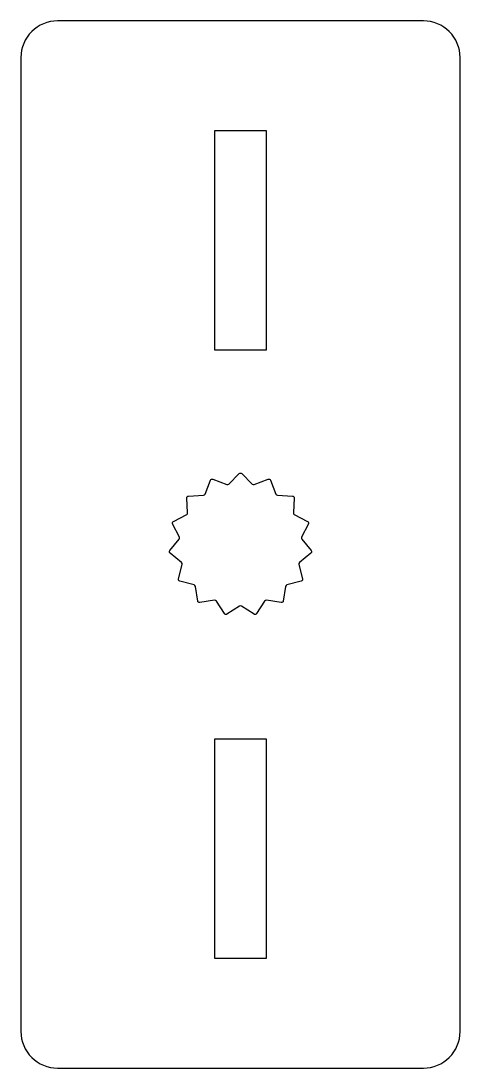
# Model space of a CAD drawing. Header units: millimetres. Extents: x -6 to 6, y -14.3 to 14.3.
import ezdxf

# ---------------------------------------------------------------- set-up
doc = ezdxf.new("R2010")
doc.units = ezdxf.units.MM
doc.layers.get('0').update_dxf_attribs({"linetype": 'CONTINUOUS'})

msp = doc.modelspace()

# ---------------------------------------------------------------- linework, layer by layer
for points in [[(-5, 14.314, 0.414214), (-6, 13.314), (-6, -13.314, 0.414214), (-5, -14.314), (5, -14.314, 0.414214), (6, -13.314), (6, 13.314, 0.414214), (5, 14.314)], [(1.465, 1.272), (1.444, 0.865, 0.296213), (1.471, 0.818), (1.834, 0.633, -0.414214), (1.856, 0.566), (1.671, 0.203, 0.296213), (1.676, 0.149), (1.933, -0.168, -0.414214), (1.925, -0.238), (1.609, -0.494, 0.296213), (1.592, -0.546), (1.697, -0.939, -0.414214), (1.662, -1), (1.269, -1.106, 0.296213), (1.232, -1.146), (1.169, -1.548, -0.414214), (1.111, -1.59), (0.709, -1.526, 0.296213), (0.66, -1.548), (0.438, -1.89, -0.414214), (0.369, -1.905), (0.027, -1.683, 0.296213), (-0.027, -1.683), (-0.369, -1.905, -0.414214), (-0.438, -1.89), (-0.66, -1.548, 0.296213), (-0.709, -1.526), (-1.111, -1.59, -0.414214), (-1.169, -1.548), (-1.232, -1.146, 0.296213), (-1.269, -1.106), (-1.662, -1, -0.414214), (-1.697, -0.939), (-1.592, -0.546, 0.296213), (-1.609, -0.494), (-1.925, -0.238, -0.414214), (-1.933, -0.168), (-1.676, 0.149, 0.296213), (-1.671, 0.203), (-1.856, 0.566, -0.414214), (-1.834, 0.633), (-1.471, 0.818, 0.296213), (-1.444, 0.865), (-1.465, 1.272, -0.414214), (-1.418, 1.324), (-1.011, 1.345, 0.296213), (-0.967, 1.377), (-0.821, 1.758, -0.414214), (-0.757, 1.786), (-0.377, 1.64, 0.296213), (-0.323, 1.652), (-0.035, 1.94, -0.414214), (0.035, 1.94), (0.323, 1.652, 0.296213), (0.377, 1.64), (0.757, 1.786, -0.414214), (0.821, 1.758), (0.967, 1.377, 0.296213), (1.011, 1.345), (1.418, 1.324, -0.414214)]]:
    msp.add_lwpolyline(points, format="xyb", close=True)
for points in [[(0.7, 11.314), (0.7, 5.313), (-0.7, 5.313), (-0.7, 11.314)], [(-0.7, -5.313), (0.7, -5.313), (0.7, -11.314), (-0.7, -11.314)]]:
    msp.add_lwpolyline(points, close=True)

doc.saveas('drawing.dxf')
